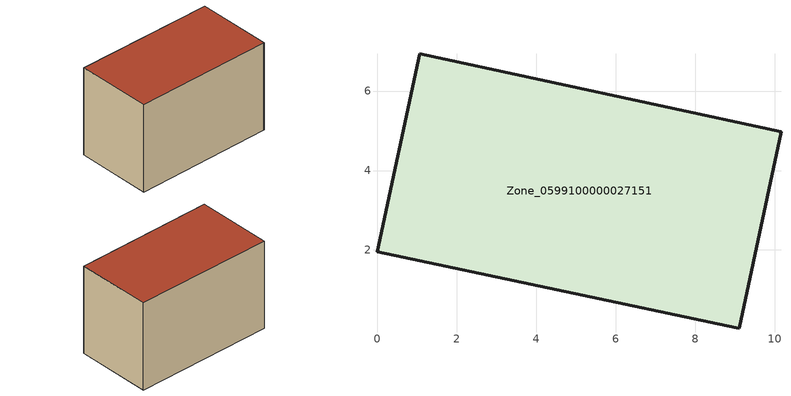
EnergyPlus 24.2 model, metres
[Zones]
Zone_0599100000027151
 floor ground (C_G): 9.03,0.05 0,1.96 1.07,6.94 10.16,4.97 9.11,0.03 z0
 wall outside (C_F): 10.16,4.97 1.07,6.94 0,1.96 9.03,0.05 9.11,0.03 10.16,4.97 z0:6.01
 roof outside (C_R): 0,1.96 9.03,0.05 9.11,0.03 10.16,4.97 1.07,6.94 z6.01
[BUILDING]
Pand.0599100000027151: North Axis=0; Terrain=City; Loads Convergence Tolerance Value=0.04; Temperature Convergence Tolerance Value=0.4; Solar Distribution=FullExterior; Maximum Number of Warmup Days=25; Minimum Number of Warmup Days=1
[Site:Location]
Rotterdam.The.Hague.AP_ZH_NLD Design_Conditions: Latitude=51.96; Longitude=4.45; Time Zone=1; Elevation=-4.5
[SITE:GROUNDTEMPERATURE:BUILDINGSURFACE]
18, 18, 18, 18, 18, 18, 18, 18, 18, 18, 18, 18
[MATERIAL] Thermal Absorptance=0.9; Solar Absorptance=0.7; Visible Absorptance=0.7
Name | Roughness | Thickness | Conductivity | Density | Specific Heat
G.TI.1975-1991 | MediumSmooth | 0.15 | 0.288461 | 540 | 1210
F.TI.1975-1991 | Rough | 0.3 | 0.230769 | 1920 | 840
R.TI.1975-1991 | MediumRough | 0.2 | 0.153846 | 1500 | 1000
[CONSTRUCTION]
C_G: G.TI.1975-1991
C_F: F.TI.1975-1991
C_R: R.TI.1975-1991
[ZONE]
Zone_0599100000027151: Type=1; Multiplier=1; Ceiling Height=Autocalculate; Volume=Autocalculate; Floor Area=autocalculate; Part of Total Floor Area=Yes
[ZONEINFILTRATION:DESIGNFLOWRATE]
Infil_Zone_0599100000027151: Zone or ZoneList or Space or SpaceList=Zone_0599100000027151; Schedule=AlwaysOn; Design Flow Rate Calculation Method=Flow/Area; Flow Rate per Floor Area=0.003; Constant Term Coefficient=1; Temperature Term Coefficient=0; Velocity Term Coefficient=0; Velocity Squared Term Coefficient=0
[HVACTEMPLATE:ZONE:IDEALLOADSAIRSYSTEM]
Zone_0599100000027151: Maximum Heating Supply Air Temperature=50; Minimum Cooling Supply Air Temperature=13; Maximum Heating Supply Air Humidity Ratio=0.0156; Minimum Cooling Supply Air Humidity Ratio=0.0077; Heating Limit=NoLimit; Cooling Limit=NoLimit; Dehumidification Control Type=ConstantSensibleHeatRatio; Cooling Sensible Heat Ratio=0.7; Dehumidification Setpoint=60; Humidification Control Type=None; Humidification Setpoint=30; Outdoor Air Method=None; Outdoor Air Flow Rate per Person=0.00944; Outdoor Air Flow Rate per Zone Floor Area=0; Outdoor Air Flow Rate per Zone=0; Demand Controlled Ventilation Type=None; Outdoor Air Economizer Type=NoEconomizer; Heat Recovery Type=None; Sensible Heat Recovery Effectiveness=0.7; Latent Heat Recovery Effectiveness=0.65
[ZONECONTROL:THERMOSTAT]
ThermostatControl_Zone_0599100000027151: Zone or ZoneList=Zone_0599100000027151; Control Type Schedule=DualSetpointControlType; Control 1=Thermostat_Zone_0599100000027151; Temperature Difference Between Cutout And Setpoint=0
[THERMOSTATSETPOINT:DUALSETPOINT]
Thermostat_Zone_0599100000027151: Heating Setpoint Temperature Schedule=HeatingSetpoint_Zone_0599100000027151; Cooling Setpoint Temperature Schedule=CoolingSetpoint_Zone_0599100000027151
[SCHEDULE:COMPACT]
HeatingSetpoint_Zone_0599100000027151: Through: 12/31, For: AllDays, Until: 24:00, 21
CoolingSetpoint_Zone_0599100000027151: Through: 12/31, For: AllDays, Until: 24:00, 24
DualSetpointControlType: Through: 12/31, For: AllDays, Until: 24:00, 4
AlwaysOn: Through: 12/31, For: AllDays, Until: 24:00, 1
